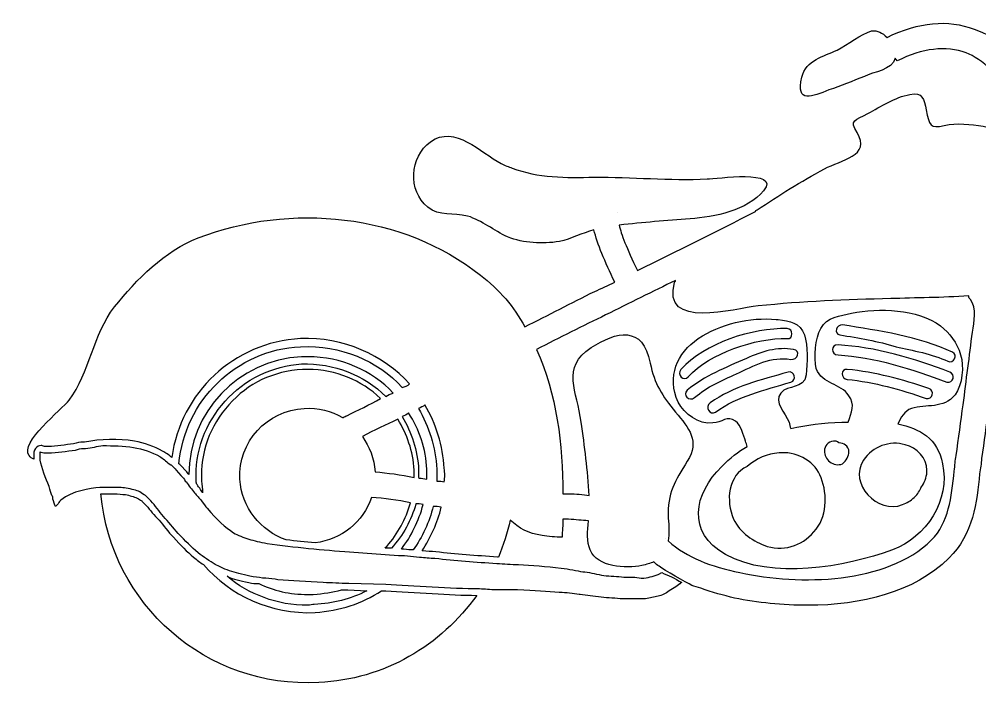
# Model space of a CAD drawing. Header units: centimetres. Extents: x -22.1 to 22, y -10.7 to 10.5.
# Drawn here: x -22.1 to 7.23, y -10.65 to 9.8 of the extents above; entities that cross this region are included whole.
import ezdxf

# ---------------------------------------------------------------- set-up
doc = ezdxf.new("R2010")
doc.units = ezdxf.units.CM
doc.header["$MEASUREMENT"] = 0
doc.layers.add('Layer 1', color=7, linetype='Continuous')

msp = doc.modelspace()

# ---------------------------------------------------------------- linework, layer by layer
at = {"layer": 'Layer 1'}
for points, knots in [([(-2.55934, -6.91073), (-2.42099, -7.02162), (-1.72778, -7.40976), (-1.56162, -7.49284), (-1.56162, -7.49284), (-1.47817, -7.52049), (-1.39549, -7.5483), (-1.2842, -7.57595), (-1.2842, -7.57595), (-0.95188, -7.71464), (-0.59099, -7.79775), (-0.25867, -7.8808), (-0.25867, -7.8808), (0.4338, -8.01952), (1.21046, -8.1026), (1.98637, -8.1026), (1.98637, -8.1026), (3.59385, -8.1026), (5.22836, -7.71464), (6.28246, -6.66128), (6.28246, -6.66128), (7.03054, -5.94063), (7.14106, -4.94294), (7.22451, -4.08374), (7.22451, -4.08374), (7.25234, -3.9174), (7.27941, -3.77889), (7.27941, -3.61252), (7.27941, -3.61252), (7.36283, -3.11367), (7.4185, -2.58699), (7.50195, -2.08815), (7.50195, -2.08815), (7.58466, -1.45077), (7.66808, -0.84101), (7.72298, -0.23107), (7.72298, -0.23107), (7.77862, 0.10141), (7.72298, 0.5172), (7.88988, 0.82208), (7.88988, 0.82208), (8.11094, 1.32093), (8.6658, 0.48939), (8.77708, 0.26778), (8.77708, 0.26778), (8.8876, 0.01836), (8.85979, -0.2865), (8.80412, -0.53594), (8.80412, -0.53594), (8.38835, -1.33988), (8.13949, -2.25449), (8.11094, -3.28001), (8.11094, -3.28001), (8.08387, -4.00047), (8.08387, -4.74895), (7.94552, -5.4696), (7.94552, -5.4696), (7.83424, -6.27332), (6.89142, -7.54827), (8.444, -7.29888), (8.444, -7.29888), (8.97105, -7.21562), (9.46953, -6.91074), (9.85748, -6.5504), (9.85748, -6.5504), (10.96648, -8.71236), (13.26714, -10.12585), (15.84447, -9.98731), (15.84447, -9.98731), (19.3361, -9.82097), (22.02471, -6.82763), (21.83072, -3.33529), (21.83072, -3.33529), (21.7202, -1.45077), (20.80519, 0.21232), (19.41955, 1.32093), (19.41955, 1.32093), (19.72403, 1.34874), (20.02928, 1.48727), (20.33453, 1.81978), (20.33453, 1.81978), (20.63904, 2.20792), (20.72249, 2.65131), (21.027, 2.95619), (21.027, 2.95619), (20.30598, 2.90073), (19.61352, 3.31653), (18.94814, 3.5383), (18.94814, 3.5383), (18.28351, 3.75992), (17.53466, 3.89864), (16.84145, 3.98172), (16.84145, 3.98172), (15.28964, 4.17571), (13.57165, 3.48287), (12.21304, 2.73439), (12.21304, 2.73439), (11.99201, 3.15016), (11.76944, 3.56595), (11.52057, 3.95391), (11.52057, 3.95391), (11.27094, 4.34205), (11.02209, 4.70239), (10.77249, 5.09032), (10.77249, 5.09032), (10.19057, 5.9495), (9.60787, 6.83652), (9.02592, 7.72332), (9.02592, 7.72332), (8.38835, 8.69341), (7.75153, 9.27552), (7.05835, 9.49732), (7.05835, 9.49732), (6.25386, 9.8022), (5.36742, 9.71891), (4.39754, 9.24769), (4.39754, 9.24769), (4.25845, 9.38641), (4.09303, 9.46949), (3.92613, 9.44187), (3.92613, 9.44187), (3.59381, 9.35861), (3.20585, 9.0261), (2.87356, 8.85976), (2.87356, 8.85976), (2.45703, 8.66577), (1.93072, 8.55488), (1.79239, 8.0282), (1.79239, 8.0282), (1.5984, 7.19685), (2.12471, 7.44625), (2.62395, 7.64024), (2.62395, 7.64024), (2.98333, 7.75113), (3.34423, 7.9175), (3.70435, 8.05601), (3.70435, 8.05601), (3.98179, 8.19455), (4.56372, 8.25), (4.64643, 8.61031), (4.64643, 8.61031), (4.64643, 8.61031), (4.70207, 8.52723), (4.70207, 8.52723), (4.70207, 8.52723), (5.47799, 8.91519), (6.199, 8.99827), (6.80876, 8.77665), (6.80876, 8.77665), (7.30798, 8.58266), (7.83429, 8.08363), (8.3884, 7.2799), (8.3884, 7.2799), (8.49892, 7.08593), (8.832, 6.78105), (8.80417, 6.53163), (8.80417, 6.53163), (8.80417, 6.33764), (8.58314, 6.22675), (8.5275, 6.06041), (8.5275, 6.06041), (8.16661, 6.28221), (7.75158, 6.44837), (7.33508, 6.53163), (7.33508, 6.53163), (6.94712, 6.58709), (6.5321, 6.64252), (6.1434, 6.55925), (6.1434, 6.55925), (5.70057, 6.44834), (5.70057, 6.55925), (5.58928, 7.03047), (5.58928, 7.03047), (5.53364, 7.36318), (5.47802, 7.58477), (5.09006, 7.50169), (5.09006, 7.50169), (4.64646, 7.41843), (4.20363, 7.14138), (3.81493, 6.91958), (3.81493, 6.91958), (3.42697, 6.72561), (3.23301, 6.72561), (3.48259, 6.33766), (3.48259, 6.33766), (3.92619, 5.61701), (2.98337, 5.5061), (2.4849, 5.22887), (2.4849, 5.22887), (1.76386, 4.84091), (1.09922, 4.42515), (0.43382, 3.98173), (0.43382, 3.98173), (0.40599, 3.95392), (0.37895, 3.95392), (0.37895, 3.92627), (0.37895, 3.92627), (-0.81347, 3.31651), (-2.00516, 2.7344), (-3.22468, 2.12464), (-3.22468, 2.12464), (-3.55702, 2.81766), (-3.72316, 3.23343), (-3.7788, 3.5105), (-3.7788, 3.5105), (-3.05852, 3.59376), (-2.33748, 3.64904), (-1.61644, 3.70449), (-1.61644, 3.70449), (-0.86912, 3.75995), (0.12933, 3.95391), (0.62858, 4.56367), (0.62858, 4.56367), (1.18196, 5.22889), (-0.84052, 4.92401), (-1.09015, 4.92401), (-1.09015, 4.92401), (-2.254, 4.86855), (-3.39081, 4.97947), (-4.55468, 4.97947), (-4.55468, 4.97947), (-5.38621, 4.95185), (-6.27339, 4.95185), (-7.0493, 5.25673), (-7.0493, 5.25673), (-7.16058, 5.28435), (-7.2711, 5.33981), (-7.38162, 5.39527), (-7.38162, 5.39527), (-8.01919, 5.72796), (-8.7951, 6.58714), (-9.54395, 6.06049), (-9.54395, 6.06049), (-10.18152, 5.58927), (-10.23716, 4.56374), (-9.62666, 4.0649), (-9.62666, 4.0649), (-9.26651, 3.76002), (-8.85074, 3.89874), (-8.40714, 3.78783), (-8.40714, 3.78783), (-7.96354, 3.64911), (-7.60416, 3.34423), (-7.18765, 3.15026), (-7.18765, 3.15026), (-6.68917, 2.95627), (-6.13506, 2.92864), (-5.60801, 3.01172), (-5.60801, 3.01172), (-5.24786, 3.0948), (-4.91554, 3.26114), (-4.55468, 3.37206), (-4.55468, 3.37206), (-4.44414, 2.92864), (-4.22234, 2.40197), (-3.91709, 1.7644), (-3.91709, 1.7644), (-4.11108, 1.68132), (-4.3336, 1.57043), (-4.52759, 1.48735), (-4.52759, 1.48735), (-5.24787, 1.12701), (-5.94107, 0.7667), (-6.66135, 0.40639), (-6.66135, 0.40639), (-6.99367, 1.01612), (-7.43727, 1.5428), (-8.01919, 1.98622), (-8.01919, 1.98622), (-10.40258, 3.87093), (-13.81222, 4.20361), (-16.63918, 3.12263), (-16.63918, 3.12263), (-17.63687, 2.73449), (-18.52407, 1.84768), (-19.18871, 1.01612), (-19.18871, 1.01612), (-19.85411, 0.15694), (-19.93756, -0.97947), (-20.57513, -1.83863), (-20.57513, -1.83863), (-20.79616, -2.1157), (-22.09913, -3.14123), (-21.79462, -3.52937), (-21.79462, -3.52937), (-21.76681, -3.58483), (-21.71117, -3.61245), (-21.65627, -3.64007), (-21.65627, -3.64007), (-21.65627, -3.61245), (-21.65627, -3.61245), (-21.65627, -3.58482), (-21.65627, -3.58482), (-21.65627, -3.58482), (-21.65627, -3.55699), (-21.65627, -3.55699), (-21.65627, -3.55699), (-21.65627, -3.47391), (-21.65627, -3.36302), (-21.60063, -3.30757), (-21.60063, -3.30757), (-21.54499, -3.25211), (-21.48935, -3.22446), (-21.4337, -3.22446), (-21.4337, -3.22446), (-21.40663, -3.22446), (-21.37806, -3.22446), (-21.32318, -3.25211), (-21.32318, -3.25211), (-21.29535, -3.25211), (-21.26828, -3.25211), (-21.21266, -3.25211), (-21.21266, -3.25211), (-20.96303, -3.25211), (-20.68561, -3.19665), (-20.43674, -3.169), (-20.43674, -3.169), (-20.32546, -3.14119), (-20.24277, -3.11354), (-20.15856, -3.11354), (-20.15856, -3.11354), (-20.15856, -3.11354), (-20.1037, -3.11354), (-20.1037, -3.11354), (-20.1037, -3.11354), (-19.60522, -3.0303), (-19.07817, -3.00265), (-18.5797, -3.08573), (-18.5797, -3.08573), (-18.27445, -3.14119), (-17.9692, -3.25207), (-17.71959, -3.39058), (-17.71959, -3.39058), (-17.63688, -3.44604), (-17.5256, -3.50147), (-17.44289, -3.58476), (-17.44289, -3.58476), (-17.16622, -1.61676), (-15.55877, -0.06477), (-13.50769, 0.04612), (-13.50769, 0.04612), (-12.20398, 0.10158), (-10.98446, -0.45273), (-10.18151, -1.33974), (-10.18151, -1.33974), (-10.23715, -1.3952), (-10.31986, -1.42282), (-10.40254, -1.45063), (-10.40254, -1.45063), (-11.15139, -0.61904), (-12.2882, -0.14785), (-13.50769, -0.20328), (-13.50769, -0.20328), (-15.47452, -0.28636), (-17.05493, -1.86621), (-17.22109, -3.77873), (-17.22109, -3.77873), (-17.19328, -3.77873), (-17.19328, -3.80635), (-17.16622, -3.83419), (-17.16622, -3.83419), (-17.16622, -3.83419), (-16.99929, -4.00035), (-16.99929, -4.00035), (-16.99929, -4.00035), (-16.97222, -4.02816), (-16.94365, -4.08359), (-16.91658, -4.11124), (-16.91658, -4.11124), (-16.91658, -2.19891), (-15.41965, -0.61906), (-13.47911, -0.50814), (-13.47911, -0.50814), (-13.42347, -0.50814), (-13.36859, -0.50814), (-13.28512, -0.50814), (-13.28512, -0.50814), (-12.25959, -0.50814), (-11.34535, -0.92393), (-10.67995, -1.61674), (-10.67995, -1.61674), (-10.7634, -1.64457), (-10.84611, -1.6722), (-10.90175, -1.72763), (-10.90175, -1.72763), (-11.56712, -1.06244), (-12.48213, -0.7021), (-13.47911, -0.72994), (-13.47911, -0.72994), (-14.36628, -0.7854), (-15.22565, -1.20098), (-15.8076, -1.86617), (-15.8076, -1.86617), (-16.41733, -2.53139), (-16.74965, -3.41837), (-16.69403, -4.30536), (-16.69403, -4.30536), (-16.69403, -4.36061), (-16.69403, -4.38844), (-16.66696, -4.41606), (-16.66696, -4.41606), (-16.63915, -4.47152), (-16.61132, -4.49932), (-16.58351, -4.52695), (-16.58351, -4.52695), (-16.5557, -4.58241), (-16.52864, -4.61021), (-16.50006, -4.66549), (-16.50006, -4.66549), (-16.50006, -4.55476), (-16.52864, -4.41604), (-16.52864, -4.30537), (-16.52864, -4.30537), (-16.58351, -3.446), (-16.27901, -2.61463), (-15.69708, -1.97706), (-15.69708, -1.97706), (-15.11513, -1.31184), (-14.33924, -0.95153), (-13.45204, -0.8961), (-13.45204, -0.8961), (-13.3964, -0.8961), (-13.34076, -0.8961), (-13.28511, -0.8961), (-13.28511, -0.8961), (-12.42648, -0.8961), (-11.65059, -1.22879), (-11.06864, -1.78306), (-11.06864, -1.78306), (-11.40096, -1.97705), (-11.76111, -2.1434), (-12.09417, -2.30974), (-12.09417, -2.30974), (-12.09417, -2.30974), (-12.12125, -2.30973), (-12.12125, -2.30973), (-12.12125, -2.30973), (-12.14906, -2.33735), (-12.20396, -2.36519), (-12.23253, -2.36519), (-12.23253, -2.36519), (-12.56485, -2.17101), (-12.98061, -2.06031), (-13.39641, -2.08793), (-13.39641, -2.08793), (-14.53322, -2.14339), (-15.41965, -3.11346), (-15.36401, -4.24987), (-15.36401, -4.24987), (-15.30914, -5.10908), (-14.72721, -5.82972), (-13.95053, -6.10677), (-13.95053, -6.10677), (-13.64602, -6.1346), (-13.36861, -6.16223), (-13.0641, -6.18988), (-13.0641, -6.18988), (-12.25961, -6.10677), (-11.59497, -5.5525), (-11.34537, -4.8042), (-11.34537, -4.8042), (-10.95741, -4.83185), (-10.54165, -4.88731), (-10.15369, -4.97036), (-10.15369, -4.97036), (-10.29204, -5.46939), (-10.54165, -5.91281), (-10.87471, -6.30076), (-10.87471, -6.30076), (-10.90178, -6.32859), (-10.90178, -6.32859), (-10.92961, -6.35622), (-10.92961, -6.35622), (-10.92961, -6.35622), (-10.7356, -6.35622), (-10.7356, -6.35622), (-10.7356, -6.35622), (-10.37548, -5.96826), (-10.12584, -5.49704), (-9.98752, -4.99819), (-9.98752, -4.99819), (-9.93188, -4.99819), (-9.84917, -4.99819), (-9.76498, -5.02581), (-9.76498, -5.02581), (-9.90407, -5.52484), (-10.12587, -5.99588), (-10.43112, -6.38405), (-10.43112, -6.38405), (-10.31984, -6.38405), (-10.23715, -6.41167), (-10.12587, -6.41167), (-10.12587, -6.41167), (-10.12587, -6.41167), (-10.07023, -6.41167), (-10.07023, -6.41167), (-10.07023, -6.41167), (-9.79353, -6.02371), (-9.57099, -5.55249), (-9.46047, -5.08127), (-9.46047, -5.08127), (-9.37702, -5.08127), (-9.29431, -5.08127), (-9.2116, -5.1091), (-9.2116, -5.1091), (-9.32212, -5.58014), (-9.54392, -6.02371), (-9.79352, -6.4395), (-9.79352, -6.4395), (-9.65443, -6.4395), (-9.5161, -6.46712), (-9.37699, -6.46712), (-9.37699, -6.46712), (-8.768, -6.5502), (-8.1575, -6.57801), (-7.49287, -6.63346), (-7.49287, -6.63346), (-7.49287, -6.63346), (-7.49287, -6.63346), (-7.46504, -6.63346), (-7.46504, -6.63346), (-7.32595, -6.27312), (-7.18762, -5.88498), (-7.10492, -5.49705), (-7.10492, -5.49705), (-6.85531, -5.74647), (-6.55006, -5.91282), (-6.13504, -5.96827), (-6.13504, -5.96827), (-5.94105, -5.99589), (-5.71851, -6.02373), (-5.52454, -6.02373), (-5.52454, -6.02373), (-5.52454, -5.82976), (-5.49747, -5.66342), (-5.49747, -5.46943), (-5.49747, -5.46943), (-5.44183, -5.46943), (-5.38619, -5.46943), (-5.33054, -5.46943), (-5.33054, -5.46943), (-5.10951, -5.49708), (-4.91549, -5.49708), (-4.72155, -5.52489), (-4.72155, -5.52489), (-4.74859, -5.82977), (-4.77642, -6.16227), (-4.66588, -6.41172), (-4.66588, -6.41172), (-4.44408, -6.93837), (-3.58471, -6.99383), (-3.0855, -6.88294), (-3.0855, -6.88294), (-2.94715, -6.85513), (-2.83587, -6.82748), (-2.72538, -6.77205), (-2.72538, -6.77205), (-2.6706, -6.82763), (-2.61498, -6.88308), (-2.55934, -6.91073)], [0, 0, 0, 0, 0.0070922, 0.0070922, 0.0070922, 0.0070922, 0.0141844, 0.0141844, 0.0141844, 0.0141844, 0.0212766, 0.0212766, 0.0212766, 0.0212766, 0.02836879, 0.02836879, 0.02836879, 0.02836879, 0.03546099, 0.03546099, 0.03546099, 0.03546099, 0.04255319, 0.04255319, 0.04255319, 0.04255319, 0.04964539, 0.04964539, 0.04964539, 0.04964539, 0.05673759, 0.05673759, 0.05673759, 0.05673759, 0.06382979, 0.06382979, 0.06382979, 0.06382979, 0.07092199, 0.07092199, 0.07092199, 0.07092199, 0.07801418, 0.07801418, 0.07801418, 0.07801418, 0.08510638, 0.08510638, 0.08510638, 0.08510638, 0.09219858, 0.09219858, 0.09219858, 0.09219858, 0.09929078, 0.09929078, 0.09929078, 0.09929078, 0.10638298, 0.10638298, 0.10638298, 0.10638298, 0.11347518, 0.11347518, 0.11347518, 0.11347518, 0.12056738, 0.12056738, 0.12056738, 0.12056738, 0.12765957, 0.12765957, 0.12765957, 0.12765957, 0.13475177, 0.13475177, 0.13475177, 0.13475177, 0.14184397, 0.14184397, 0.14184397, 0.14184397, 0.14893617, 0.14893617, 0.14893617, 0.14893617, 0.15602837, 0.15602837, 0.15602837, 0.15602837, 0.16312057, 0.16312057, 0.16312057, 0.16312057, 0.17021277, 0.17021277, 0.17021277, 0.17021277, 0.17730496, 0.17730496, 0.17730496, 0.17730496, 0.18439716, 0.18439716, 0.18439716, 0.18439716, 0.19148936, 0.19148936, 0.19148936, 0.19148936, 0.19858156, 0.19858156, 0.19858156, 0.19858156, 0.20567376, 0.20567376, 0.20567376, 0.20567376, 0.21276596, 0.21276596, 0.21276596, 0.21276596, 0.21985816, 0.21985816, 0.21985816, 0.21985816, 0.22695035, 0.22695035, 0.22695035, 0.22695035, 0.23404255, 0.23404255, 0.23404255, 0.23404255, 0.24113475, 0.24113475, 0.24113475, 0.24113475, 0.24822695, 0.24822695, 0.24822695, 0.24822695, 0.25531915, 0.25531915, 0.25531915, 0.25531915, 0.26241135, 0.26241135, 0.26241135, 0.26241135, 0.26950355, 0.26950355, 0.26950355, 0.26950355, 0.27659574, 0.27659574, 0.27659574, 0.27659574, 0.28368794, 0.28368794, 0.28368794, 0.28368794, 0.29078014, 0.29078014, 0.29078014, 0.29078014, 0.29787234, 0.29787234, 0.29787234, 0.29787234, 0.30496454, 0.30496454, 0.30496454, 0.30496454, 0.31205674, 0.31205674, 0.31205674, 0.31205674, 0.31914894, 0.31914894, 0.31914894, 0.31914894, 0.32624113, 0.32624113, 0.32624113, 0.32624113, 0.33333333, 0.33333333, 0.33333333, 0.33333333, 0.34042553, 0.34042553, 0.34042553, 0.34042553, 0.34751773, 0.34751773, 0.34751773, 0.34751773, 0.35460993, 0.35460993, 0.35460993, 0.35460993, 0.36170213, 0.36170213, 0.36170213, 0.36170213, 0.36879433, 0.36879433, 0.36879433, 0.36879433, 0.37588652, 0.37588652, 0.37588652, 0.37588652, 0.38297872, 0.38297872, 0.38297872, 0.38297872, 0.39007092, 0.39007092, 0.39007092, 0.39007092, 0.39716312, 0.39716312, 0.39716312, 0.39716312, 0.40425532, 0.40425532, 0.40425532, 0.40425532, 0.41134752, 0.41134752, 0.41134752, 0.41134752, 0.41843972, 0.41843972, 0.41843972, 0.41843972, 0.42553191, 0.42553191, 0.42553191, 0.42553191, 0.43262411, 0.43262411, 0.43262411, 0.43262411, 0.43971631, 0.43971631, 0.43971631, 0.43971631, 0.44680851, 0.44680851, 0.44680851, 0.44680851, 0.45390071, 0.45390071, 0.45390071, 0.45390071, 0.46099291, 0.46099291, 0.46099291, 0.46099291, 0.46808511, 0.46808511, 0.46808511, 0.46808511, 0.4751773, 0.4751773, 0.4751773, 0.4751773, 0.4822695, 0.4822695, 0.4822695, 0.4822695, 0.4893617, 0.4893617, 0.4893617, 0.4893617, 0.4964539, 0.4964539, 0.4964539, 0.4964539, 0.5035461, 0.5035461, 0.5035461, 0.5035461, 0.5106383, 0.5106383, 0.5106383, 0.5106383, 0.5177305, 0.5177305, 0.5177305, 0.5177305, 0.5248227, 0.5248227, 0.5248227, 0.5248227, 0.53191489, 0.53191489, 0.53191489, 0.53191489, 0.53900709, 0.53900709, 0.53900709, 0.53900709, 0.54609929, 0.54609929, 0.54609929, 0.54609929, 0.55319149, 0.55319149, 0.55319149, 0.55319149, 0.56028369, 0.56028369, 0.56028369, 0.56028369, 0.56737589, 0.56737589, 0.56737589, 0.56737589, 0.57446809, 0.57446809, 0.57446809, 0.57446809, 0.58156028, 0.58156028, 0.58156028, 0.58156028, 0.58865248, 0.58865248, 0.58865248, 0.58865248, 0.59574468, 0.59574468, 0.59574468, 0.59574468, 0.60283688, 0.60283688, 0.60283688, 0.60283688, 0.60992908, 0.60992908, 0.60992908, 0.60992908, 0.61702128, 0.61702128, 0.61702128, 0.61702128, 0.62411348, 0.62411348, 0.62411348, 0.62411348, 0.63120567, 0.63120567, 0.63120567, 0.63120567, 0.63829787, 0.63829787, 0.63829787, 0.63829787, 0.64539007, 0.64539007, 0.64539007, 0.64539007, 0.65248227, 0.65248227, 0.65248227, 0.65248227, 0.65957447, 0.65957447, 0.65957447, 0.65957447, 0.66666667, 0.66666667, 0.66666667, 0.66666667, 0.67375887, 0.67375887, 0.67375887, 0.67375887, 0.68085106, 0.68085106, 0.68085106, 0.68085106, 0.68794326, 0.68794326, 0.68794326, 0.68794326, 0.69503546, 0.69503546, 0.69503546, 0.69503546, 0.70212766, 0.70212766, 0.70212766, 0.70212766, 0.70921986, 0.70921986, 0.70921986, 0.70921986, 0.71631206, 0.71631206, 0.71631206, 0.71631206, 0.72340426, 0.72340426, 0.72340426, 0.72340426, 0.73049645, 0.73049645, 0.73049645, 0.73049645, 0.73758865, 0.73758865, 0.73758865, 0.73758865, 0.74468085, 0.74468085, 0.74468085, 0.74468085, 0.75177305, 0.75177305, 0.75177305, 0.75177305, 0.75886525, 0.75886525, 0.75886525, 0.75886525, 0.76595745, 0.76595745, 0.76595745, 0.76595745, 0.77304965, 0.77304965, 0.77304965, 0.77304965, 0.78014184, 0.78014184, 0.78014184, 0.78014184, 0.78723404, 0.78723404, 0.78723404, 0.78723404, 0.79432624, 0.79432624, 0.79432624, 0.79432624, 0.80141844, 0.80141844, 0.80141844, 0.80141844, 0.80851064, 0.80851064, 0.80851064, 0.80851064, 0.81560284, 0.81560284, 0.81560284, 0.81560284, 0.82269504, 0.82269504, 0.82269504, 0.82269504, 0.82978723, 0.82978723, 0.82978723, 0.82978723, 0.83687943, 0.83687943, 0.83687943, 0.83687943, 0.84397163, 0.84397163, 0.84397163, 0.84397163, 0.85106383, 0.85106383, 0.85106383, 0.85106383, 0.85815603, 0.85815603, 0.85815603, 0.85815603, 0.86524823, 0.86524823, 0.86524823, 0.86524823, 0.87234043, 0.87234043, 0.87234043, 0.87234043, 0.87943262, 0.87943262, 0.87943262, 0.87943262, 0.88652482, 0.88652482, 0.88652482, 0.88652482, 0.89361702, 0.89361702, 0.89361702, 0.89361702, 0.90070922, 0.90070922, 0.90070922, 0.90070922, 0.90780142, 0.90780142, 0.90780142, 0.90780142, 0.91489362, 0.91489362, 0.91489362, 0.91489362, 0.92198582, 0.92198582, 0.92198582, 0.92198582, 0.92907801, 0.92907801, 0.92907801, 0.92907801, 0.93617021, 0.93617021, 0.93617021, 0.93617021, 0.94326241, 0.94326241, 0.94326241, 0.94326241, 0.95035461, 0.95035461, 0.95035461, 0.95035461, 0.95744681, 0.95744681, 0.95744681, 0.95744681, 0.96453901, 0.96453901, 0.96453901, 0.96453901, 0.97163121, 0.97163121, 0.97163121, 0.97163121, 0.9787234, 0.9787234, 0.9787234, 0.9787234, 0.9858156, 0.9858156, 0.9858156, 0.9858156, 1, 1, 1, 1]), ([(-3.83447, 3.89866), (-3.83447, 3.89866), (-3.83447, 3.89866), (-3.83447, 3.89866), (-3.83447, 3.89866), (-3.83447, 3.89866), (-3.83447, 3.89866), (-3.83447, 3.89866), (-3.83447, 3.89866), (-3.83447, 3.89866), (-3.83447, 3.89866), (-3.83447, 3.89866)], [0, 0, 0, 0, 0.25, 0.25, 0.25, 0.25, 0.5, 0.5, 0.5, 0.5, 1, 1, 1, 1]), ([(-5.49759, -4.6935), (-5.49759, -3.19678), (-5.69158, -1.64473), (-6.30057, -0.28652), (-6.30057, -0.28652), (-5.60813, 0.07379), (-4.88709, 0.4341), (-4.19465, 0.76663), (-4.19465, 0.76663), (-3.47361, 1.12694), (-2.75333, 1.48728), (-2.0601, 1.8198), (-2.0601, 1.8198), (-2.0601, 1.8198), (-2.0601, 1.79218), (-2.08868, 1.76434), (-2.08868, 1.76434), (-2.50373, 0.29543), (-0.25869, 0.96062), (0.46161, 1.04388), (0.46161, 1.04388), (1.81943, 1.18239), (3.15023, 1.23785), (4.50809, 1.2655), (4.50809, 1.2655), (5.25694, 1.29331), (6.08847, 1.29331), (6.89146, 1.34874), (6.89146, 1.34874), (6.89146, 1.29328), (6.92004, 1.2655), (6.9471, 1.23785), (6.9471, 1.23785), (7.14107, 0.96059), (7.05838, 0.57266), (7.00274, 0.23997), (7.00274, 0.23997), (6.92006, -0.4807), (6.80877, -1.229), (6.72607, -1.97726), (6.72607, -1.97726), (6.64262, -2.47611), (6.58698, -3.00279), (6.50353, -3.52946), (6.50353, -3.52946), (6.47646, -3.66797), (6.47646, -3.83431), (6.44789, -4.0005), (6.44789, -4.0005), (6.36518, -4.80441), (6.28247, -5.58033), (5.75542, -6.10698), (5.75542, -6.10698), (4.36974, -7.46503), (1.73677, -7.49284), (-0.09248, -7.1047), (-0.09248, -7.1047), (-0.97965, -6.91073), (-1.7007, -6.66128), (-2.28262, -6.13482), (-2.28262, -6.13482), (-2.25404, -5.91302), (-2.25404, -5.69122), (-2.28262, -5.44182), (-2.28262, -5.44182), (-2.30969, -4.63807), (-2.08863, -4.33322), (-1.7007, -3.69562), (-1.7007, -3.69562), (-1.312, -3.08589), (-1.64503, -2.69793), (-2.06006, -2.19906), (-2.06006, -2.19906), (-2.47659, -1.70021), (-2.69765, -1.33988), (-2.83598, -0.70231), (-2.83598, -0.70231), (-3.05855, 0.46175), (-3.86151, 0.26776), (-4.63819, -0.23106), (-4.63819, -0.23106), (-5.58024, -0.84103), (-5.05396, -1.56146), (-4.94267, -2.50391), (-4.94267, -2.50391), (-4.83215, -3.2522), (-4.7487, -3.97285), (-4.69306, -4.74895), (-4.69306, -4.74895), (-4.88703, -4.72114), (-5.10957, -4.69349), (-5.30356, -4.69349), (-5.30356, -4.69349), (-5.35924, -4.6935), (-5.44195, -4.6935), (-5.49759, -4.6935)], [0, 0, 0, 0, 0.04, 0.04, 0.04, 0.04, 0.08, 0.08, 0.08, 0.08, 0.12, 0.12, 0.12, 0.12, 0.16, 0.16, 0.16, 0.16, 0.2, 0.2, 0.2, 0.2, 0.24, 0.24, 0.24, 0.24, 0.28, 0.28, 0.28, 0.28, 0.32, 0.32, 0.32, 0.32, 0.36, 0.36, 0.36, 0.36, 0.4, 0.4, 0.4, 0.4, 0.44, 0.44, 0.44, 0.44, 0.48, 0.48, 0.48, 0.48, 0.52, 0.52, 0.52, 0.52, 0.56, 0.56, 0.56, 0.56, 0.6, 0.6, 0.6, 0.6, 0.64, 0.64, 0.64, 0.64, 0.68, 0.68, 0.68, 0.68, 0.72, 0.72, 0.72, 0.72, 0.76, 0.76, 0.76, 0.76, 0.8, 0.8, 0.8, 0.8, 0.84, 0.84, 0.84, 0.84, 0.88, 0.88, 0.88, 0.88, 0.92, 0.92, 0.92, 0.92, 1, 1, 1, 1]), ([(3.31637, 0.82209), (2.95625, 0.73901), (2.56831, 0.7112), (2.37432, 0.35087), (2.37432, 0.35087), (2.20739, 0.0738), (2.15252, -0.53596), (2.23597, -0.86865), (2.23597, -0.86865), (2.42994, -1.3675), (2.98331, -1.31207), (3.23295, -1.70021), (3.23295, -1.70021), (3.42692, -1.94963), (3.31637, -2.22668), (3.20588, -2.50393), (3.20588, -2.50393), (3.12243, -2.50393), (3.06753, -2.50393), (3.01191, -2.50393), (3.01191, -2.50393), (2.45703, -2.53158), (1.93074, -2.58704), (1.45931, -2.69792), (1.45931, -2.69792), (1.4315, -2.64246), (1.4315, -2.58703), (1.40444, -2.50393), (1.40444, -2.50393), (1.29316, -2.22667), (0.93303, -1.89417), (1.15481, -1.61694), (1.15481, -1.61694), (1.37584, -1.33989), (1.84802, -1.53386), (1.93073, -1.06266), (1.93073, -1.06266), (1.95856, -0.70232), (1.98637, -0.17564), (1.87509, 0.15686), (1.87509, 0.15686), (1.73674, 0.54482), (1.43149, 0.57265), (1.07134, 0.62811), (1.07134, 0.62811), (1.04353, 0.62811), (1.04353, 0.62811), (1.01647, 0.62811), (1.01647, 0.62811), (0.212, 0.71119), (-0.70226, 0.48939), (-1.36764, 0.04597), (-1.36764, 0.04597), (-2.00521, -0.39742), (-2.33752, -1.11809), (-1.9774, -1.89417), (-1.9774, -1.89417), (-1.78341, -2.25451), (-1.36764, -2.58703), (-0.92404, -2.53158), (-0.92404, -2.53158), (-0.64662, -2.53158), (-0.48121, -2.28213), (-0.23157, -2.47612), (-0.23157, -2.47612), (-0.06464, -2.58701), (0.01806, -2.91972), (0.07368, -3.08588), (0.07368, -3.08588), (0.10149, -3.14134), (0.10149, -3.19677), (0.12932, -3.25222), (0.12932, -3.25222), (-0.1481, -3.39073), (-0.39699, -3.61253), (-0.6466, -3.86195), (-0.6466, -3.86195), (-1.50594, -4.69351), (-1.72774, -5.88519), (-0.53606, -6.55038), (-0.53606, -6.55038), (0.87742, -7.32648), (3.09463, -6.93852), (4.56376, -6.41187), (4.56376, -6.41187), (5.58929, -6.02391), (6.33814, -4.8875), (6.08853, -3.77887), (6.08853, -3.77887), (5.94941, -3.00277), (5.39532, -2.69791), (4.72992, -2.55935), (4.72992, -2.55935), (4.81337, -2.36538), (4.92389, -2.17121), (5.14569, -2.08813), (5.14569, -2.08813), (5.58929, -1.94959), (6.11557, -2.11575), (6.47646, -1.67234), (6.47646, -1.67234), (6.69749, -1.36749), (6.75316, -0.78554), (6.64262, -0.45282), (6.64262, -0.45282), (6.5321, -0.06489), (6.30956, 0.21237), (6.03286, 0.43414), (6.03286, 0.43414), (5.31257, 0.9606), (4.14793, 0.98843), (3.31637, 0.82209)], [0, 0, 0, 0, 0.03448276, 0.03448276, 0.03448276, 0.03448276, 0.06896552, 0.06896552, 0.06896552, 0.06896552, 0.10344828, 0.10344828, 0.10344828, 0.10344828, 0.13793103, 0.13793103, 0.13793103, 0.13793103, 0.17241379, 0.17241379, 0.17241379, 0.17241379, 0.20689655, 0.20689655, 0.20689655, 0.20689655, 0.24137931, 0.24137931, 0.24137931, 0.24137931, 0.27586207, 0.27586207, 0.27586207, 0.27586207, 0.31034483, 0.31034483, 0.31034483, 0.31034483, 0.34482759, 0.34482759, 0.34482759, 0.34482759, 0.37931034, 0.37931034, 0.37931034, 0.37931034, 0.4137931, 0.4137931, 0.4137931, 0.4137931, 0.44827586, 0.44827586, 0.44827586, 0.44827586, 0.48275862, 0.48275862, 0.48275862, 0.48275862, 0.51724138, 0.51724138, 0.51724138, 0.51724138, 0.55172414, 0.55172414, 0.55172414, 0.55172414, 0.5862069, 0.5862069, 0.5862069, 0.5862069, 0.62068966, 0.62068966, 0.62068966, 0.62068966, 0.65517241, 0.65517241, 0.65517241, 0.65517241, 0.68965517, 0.68965517, 0.68965517, 0.68965517, 0.72413793, 0.72413793, 0.72413793, 0.72413793, 0.75862069, 0.75862069, 0.75862069, 0.75862069, 0.79310345, 0.79310345, 0.79310345, 0.79310345, 0.82758621, 0.82758621, 0.82758621, 0.82758621, 0.86206897, 0.86206897, 0.86206897, 0.86206897, 0.89655172, 0.89655172, 0.89655172, 0.89655172, 0.93103448, 0.93103448, 0.93103448, 0.93103448, 1, 1, 1, 1]), ([(-1.89471, -0.89628), (-1.17369, -0.09253), (0.29543, 0.37869), (1.34879, 0.35089), (1.34879, 0.35089), (1.54276, 0.35089), (1.54276, 0.01839), (1.34879, 0.04601), (1.34879, 0.04601), (0.37891, 0.07384), (-1.00754, -0.39738), (-1.67217, -1.11805), (-1.67217, -1.11805), (-1.81049, -1.28442), (-2.03303, -1.06265), (-1.89471, -0.89628)], [0, 0, 0, 0, 0.2, 0.2, 0.2, 0.2, 0.4, 0.4, 0.4, 0.4, 0.6, 0.6, 0.6, 0.6, 1, 1, 1, 1]), ([(6.39297, -0.36981), (6.58696, -0.45286), (6.4208, -0.73012), (6.25388, -0.64686), (6.25388, -0.64686), (5.78324, -0.42527), (5.17348, -0.31438), (4.67498, -0.20344), (4.67498, -0.20344), (4.12012, -0.0371), (3.5382, 0.07382), (2.95625, 0.15687), (2.95625, 0.15687), (2.76228, 0.18452), (2.84499, 0.48937), (3.03896, 0.46175), (3.03896, 0.46175), (4.12012, 0.29543), (5.39528, 0.10144), (6.39297, -0.36981)], [0, 0, 0, 0, 0.16666667, 0.16666667, 0.16666667, 0.16666667, 0.33333333, 0.33333333, 0.33333333, 0.33333333, 0.5, 0.5, 0.5, 0.5, 0.66666667, 0.66666667, 0.66666667, 0.66666667, 1, 1, 1, 1]), ([(-1.70074, -1.53384), (-1.17369, -1.09042), (-0.5361, -0.841), (0.10144, -0.56375), (0.10144, -0.56375), (0.57285, -0.34195), (1.04352, -0.20344), (1.54276, -0.28649), (1.54276, -0.28649), (1.76379, -0.31435), (1.68111, -0.61918), (1.45931, -0.59137), (1.45931, -0.59137), (0.87739, -0.48067), (0.32324, -0.78555), (-0.20304, -1.03497), (-0.20304, -1.03497), (-0.64664, -1.22896), (-1.09021, -1.42293), (-1.47815, -1.75562), (-1.47815, -1.75562), (-1.64507, -1.89415), (-1.86616, -1.67235), (-1.70074, -1.53384)], [0, 0, 0, 0, 0.14285714, 0.14285714, 0.14285714, 0.14285714, 0.28571429, 0.28571429, 0.28571429, 0.28571429, 0.42857143, 0.42857143, 0.42857143, 0.42857143, 0.57142857, 0.57142857, 0.57142857, 0.57142857, 0.71428571, 0.71428571, 0.71428571, 0.71428571, 1, 1, 1, 1]), ([(6.22681, -1.28442), (5.20126, -0.89628), (3.98177, -0.50829), (2.9006, -0.45283), (2.9006, -0.45283), (2.6788, -0.45283), (2.6788, -0.12035), (2.9006, -0.14798), (2.9006, -0.14798), (4.00883, -0.20344), (5.25693, -0.56375), (6.30952, -0.97954), (6.30952, -0.97954), (6.50349, -1.035), (6.42078, -1.33988), (6.22681, -1.28442)], [0, 0, 0, 0, 0.2, 0.2, 0.2, 0.2, 0.4, 0.4, 0.4, 0.4, 0.6, 0.6, 0.6, 0.6, 1, 1, 1, 1]), ([(5.58924, -1.78326), (4.81335, -1.506), (4.00886, -1.28441), (3.17804, -1.20115), (3.17804, -1.20115), (2.98333, -1.17353), (2.98333, -0.86865), (3.17804, -0.8963), (3.17804, -0.8963), (4.03741, -0.97954), (4.86897, -1.20115), (5.67195, -1.47841), (5.67195, -1.47841), (5.86592, -1.53384), (5.78324, -1.83872), (5.58924, -1.78326)], [0, 0, 0, 0, 0.2, 0.2, 0.2, 0.2, 0.4, 0.4, 0.4, 0.4, 0.6, 0.6, 0.6, 0.6, 1, 1, 1, 1]), ([(-0.84061, -2.19906), (-1.00754, -2.30995), (-1.17369, -2.03272), (-1.00754, -1.9218), (-1.00754, -1.9218), (-0.2865, -1.39533), (0.54427, -1.22896), (1.37583, -0.97954), (1.37583, -0.97954), (1.56982, -0.92408), (1.65404, -1.22899), (1.45928, -1.28442), (1.45928, -1.28442), (0.65558, -1.53384), (-0.14814, -1.70019), (-0.84061, -2.19906)], [0, 0, 0, 0, 0.2, 0.2, 0.2, 0.2, 0.4, 0.4, 0.4, 0.4, 0.6, 0.6, 0.6, 0.6, 1, 1, 1, 1]), ([(-9.71021, -1.97726), (-9.37715, -2.55937), (-9.15609, -3.22459), (-9.12829, -3.9174), (-9.12829, -3.9174), (-9.10048, -4.05594), (-9.10048, -4.19466), (-9.12829, -4.33319), (-9.12829, -4.33319), (-9.18316, -4.30557), (-9.26664, -4.30557), (-9.35009, -4.30557), (-9.35009, -4.30557), (-9.35009, -4.16685), (-9.35009, -4.05594), (-9.35009, -3.94523), (-9.35009, -3.94523), (-9.37716, -3.25223), (-9.5997, -2.64247), (-9.90421, -2.08817), (-9.90421, -2.08817), (-9.8493, -2.0605), (-9.76511, -2.03271), (-9.71021, -1.97726)], [0, 0, 0, 0, 0.14285714, 0.14285714, 0.14285714, 0.14285714, 0.28571429, 0.28571429, 0.28571429, 0.28571429, 0.42857143, 0.42857143, 0.42857143, 0.42857143, 0.57142857, 0.57142857, 0.57142857, 0.57142857, 0.71428571, 0.71428571, 0.71428571, 0.71428571, 1, 1, 1, 1]), ([(-9.90417, -4.19465), (-9.90417, -4.13917), (-9.90417, -4.05593), (-9.90417, -3.97282), (-9.90417, -3.97282), (-9.932, -3.36309), (-10.12597, -2.80879), (-10.40265, -2.33754), (-10.40265, -2.33754), (-10.34775, -2.30992), (-10.2643, -2.28208), (-10.20866, -2.22665), (-10.20866, -2.22665), (-9.87634, -2.7255), (-9.68235, -3.33525), (-9.65454, -3.9452), (-9.65454, -3.9452), (-9.65454, -4.05593), (-9.65454, -4.13917), (-9.65454, -4.25005), (-9.65454, -4.25005), (-9.73799, -4.22224), (-9.8207, -4.22224), (-9.87634, -4.22224), (-9.87634, -4.22224), (-9.87634, -4.22224), (-9.90417, -4.19465), (-9.90417, -4.19465), (-9.90417, -4.19465), (-9.90417, -4.19465), (-9.90417, -4.19465), (-9.90417, -4.19465)], [0, 0, 0, 0, 0.11111111, 0.11111111, 0.11111111, 0.11111111, 0.22222222, 0.22222222, 0.22222222, 0.22222222, 0.33333333, 0.33333333, 0.33333333, 0.33333333, 0.44444444, 0.44444444, 0.44444444, 0.44444444, 0.55555556, 0.55555556, 0.55555556, 0.55555556, 0.66666667, 0.66666667, 0.66666667, 0.66666667, 0.77777778, 0.77777778, 0.77777778, 0.77777778, 1, 1, 1, 1]), ([(-11.23421, -4.02828), (-11.26279, -3.61251), (-11.40111, -3.2522), (-11.62217, -2.94732), (-11.62217, -2.94732), (-11.26279, -2.75335), (-10.90189, -2.58701), (-10.54177, -2.42067), (-10.54177, -2.42067), (-10.26435, -2.86427), (-10.07036, -3.39074), (-10.04329, -3.97285), (-10.04329, -3.97285), (-10.04329, -4.02831), (-10.04329, -4.11139), (-10.04329, -4.19468), (-10.04329, -4.19468), (-10.45829, -4.11139), (-10.84625, -4.05593), (-11.23421, -4.02828)], [0, 0, 0, 0, 0.16666667, 0.16666667, 0.16666667, 0.16666667, 0.33333333, 0.33333333, 0.33333333, 0.33333333, 0.5, 0.5, 0.5, 0.5, 0.66666667, 0.66666667, 0.66666667, 0.66666667, 1, 1, 1, 1]), ([(-3.1142, -7.27104), (-3.1142, -7.27104), (-3.30817, -7.24342), (-3.30817, -7.24342), (-3.30817, -7.24342), (-3.30817, -7.24342), (-3.64051, -7.24342), (-3.64051, -7.24342), (-3.64051, -7.24342), (-3.83448, -7.21559), (-4.05554, -7.21559), (-4.25024, -7.18796), (-4.25024, -7.18796), (-4.44423, -7.16013), (-4.63823, -7.1047), (-4.83219, -7.07707), (-4.83219, -7.07707), (-4.83219, -7.07707), (-4.88707, -7.07707), (-4.88707, -7.07707), (-4.88707, -7.07707), (-5.08104, -7.04942), (-5.3036, -6.99396), (-5.55321, -6.96618), (-5.55321, -6.96618), (-5.99604, -6.91072), (-6.46748, -6.88307), (-6.85544, -6.85529), (-6.85544, -6.85529), (-7.07724, -6.85529), (-7.29904, -6.82764), (-7.52007, -6.82764), (-7.52007, -6.82764), (-8.15764, -6.77218), (-8.7952, -6.74456), (-9.40573, -6.6613), (-9.40573, -6.6613), (-9.57112, -6.6613), (-9.71021, -6.63368), (-9.8764, -6.63368), (-9.8764, -6.63368), (-9.8764, -6.63368), (-10.15384, -6.60585), (-10.15384, -6.60585), (-10.15384, -6.60585), (-10.26436, -6.57823), (-10.40271, -6.57823), (-10.51396, -6.57823), (-10.51396, -6.57823), (-10.51396, -6.57823), (-12.01015, -6.46734), (-12.01015, -6.46734), (-12.01015, -6.46734), (-12.81464, -6.41188), (-13.70182, -6.32883), (-14.53338, -6.21789), (-14.53338, -6.21789), (-14.75441, -6.16243), (-14.92134, -6.13481), (-15.08676, -6.07938), (-15.08676, -6.07938), (-15.25369, -6.02392), (-15.41982, -5.96849), (-15.55894, -5.8852), (-15.55894, -5.8852), (-15.80781, -5.71907), (-16.05742, -5.49727), (-16.36192, -5.13693), (-16.36192, -5.13693), (-16.41756, -5.08147), (-16.4732, -4.99842), (-16.52885, -4.91531), (-16.52885, -4.91531), (-16.61153, -4.83207), (-16.6672, -4.74897), (-16.74988, -4.6657), (-16.74988, -4.6657), (-16.83333, -4.55497), (-16.91681, -4.44408), (-16.99951, -4.3332), (-16.99951, -4.3332), (-16.99951, -4.3332), (-17.02732, -4.30558), (-17.02732, -4.30558), (-17.02732, -4.30558), (-17.05513, -4.2501), (-17.11077, -4.19469), (-17.16641, -4.13921), (-17.16641, -4.13921), (-17.16641, -4.13921), (-17.30476, -3.97287), (-17.30476, -3.97287), (-17.30476, -3.97287), (-17.3604, -3.91741), (-17.38747, -3.86198), (-17.44311, -3.83436), (-17.44311, -3.83436), (-17.44311, -3.80653), (-17.47092, -3.80653), (-17.47092, -3.80653), (-17.47092, -3.80653), (-17.47092, -3.80653), (-17.52582, -3.77891), (-17.52582, -3.77891), (-17.52582, -3.77891), (-17.60927, -3.69565), (-17.71981, -3.61257), (-17.804, -3.55711), (-17.804, -3.55711), (-18.05287, -3.4186), (-18.33028, -3.33531), (-18.60698, -3.28004), (-18.60698, -3.28004), (-18.91223, -3.22458), (-19.24455, -3.22458), (-19.5498, -3.22458), (-19.5498, -3.22458), (-19.71596, -3.25223), (-19.88212, -3.28004), (-20.07611, -3.30769), (-20.07611, -3.30769), (-20.07611, -3.30769), (-20.13175, -3.30769), (-20.13175, -3.30769), (-20.13175, -3.30769), (-20.21446, -3.30769), (-20.29791, -3.33531), (-20.38138, -3.36315), (-20.38138, -3.36315), (-20.65805, -3.39077), (-20.9355, -3.44623), (-21.21294, -3.44623), (-21.21294, -3.44623), (-21.26858, -3.44623), (-21.29562, -3.44623), (-21.35129, -3.44623), (-21.35129, -3.44623), (-21.40693, -3.41861), (-21.46257, -3.41861), (-21.46257, -3.41861), (-21.46257, -3.41861), (-21.46257, -3.41861), (-21.46257, -3.44623), (-21.46257, -3.55712), (-21.46257, -3.55712), (-21.46257, -3.58495), (-21.46257, -3.61258), (-21.46257, -3.6402), (-21.46257, -3.6402), (-21.46257, -3.6402), (-21.46257, -3.66803), (-21.46257, -3.66803), (-21.46257, -3.66803), (-21.40693, -3.91745), (-21.29564, -4.22233), (-21.18439, -4.47175), (-21.18439, -4.47175), (-21.15732, -4.58264), (-21.12952, -4.66574), (-21.10168, -4.74901), (-21.10168, -4.74901), (-21.07387, -4.77666), (-21.07387, -4.80447), (-21.07387, -4.8599), (-21.07387, -4.8599), (-21.04606, -4.91536), (-21.019, -5.05389), (-20.99042, -5.08152), (-20.99042, -5.08152), (-20.96335, -5.0539), (-20.93555, -5.02606), (-20.90774, -4.99844), (-20.90774, -4.99844), (-20.87991, -4.94298), (-20.8521, -4.91533), (-20.82503, -4.88755), (-20.82503, -4.88755), (-20.49197, -4.61048), (-19.93786, -4.52721), (-19.63261, -4.49959), (-19.63261, -4.49959), (-19.49426, -4.49959), (-19.38298, -4.49959), (-19.27246, -4.49959), (-19.27246, -4.49959), (-19.1063, -4.49959), (-18.96795, -4.49959), (-18.82886, -4.52721), (-18.82886, -4.52721), (-18.6627, -4.55504), (-18.52435, -4.58267), (-18.41309, -4.6381), (-18.41309, -4.6381), (-18.35745, -4.66575), (-18.30257, -4.72121), (-18.24693, -4.74899), (-18.24693, -4.74899), (-18.2191, -4.77664), (-18.19203, -4.80445), (-18.16348, -4.8321), (-18.16348, -4.8321), (-18.16348, -4.8321), (-18.08077, -4.91534), (-18.08077, -4.91534), (-18.08077, -4.91534), (-17.94242, -5.05388), (-17.83116, -5.22022), (-17.69281, -5.3864), (-17.69281, -5.3864), (-17.55446, -5.55274), (-17.38756, -5.71909), (-17.24921, -5.91305), (-17.24921, -5.91305), (-17.02741, -6.13485), (-16.83344, -6.32884), (-16.63948, -6.49497), (-16.63948, -6.49497), (-16.47332, -6.63369), (-16.27933, -6.7446), (-16.11243, -6.85531), (-16.11243, -6.85531), (-16.05756, -6.88312), (-16.00191, -6.91077), (-15.94704, -6.93855), (-15.94704, -6.93855), (-15.78011, -7.02166), (-15.58615, -7.07709), (-15.39218, -7.13254), (-15.39218, -7.13254), (-15.2809, -7.16016), (-15.17038, -7.188), (-15.05986, -7.21562), (-15.05986, -7.21562), (-14.92151, -7.24345), (-14.78242, -7.24345), (-14.6719, -7.27108), (-14.6719, -7.27108), (-14.53355, -7.27108), (-14.42229, -7.29891), (-14.28394, -7.29891), (-14.28394, -7.29891), (-14.28394, -7.29891), (-14.20049, -7.32653), (-14.20049, -7.32653), (-14.20049, -7.32653), (-13.78472, -7.35436), (-13.31406, -7.38199), (-12.81481, -7.40979), (-12.81481, -7.40979), (-12.56518, -7.40979), (-12.31557, -7.43741), (-12.03889, -7.43741), (-12.03889, -7.43741), (-12.03889, -7.43741), (-10.90211, -7.46506), (-10.90211, -7.46506), (-10.90211, -7.46506), (-10.48634, -7.49287), (-9.98784, -7.52052), (-9.48863, -7.5483), (-9.48863, -7.5483), (-8.98941, -7.57595), (-8.49094, -7.60376), (-8.04734, -7.60376), (-8.04734, -7.60376), (-7.88118, -7.60376), (-7.71502, -7.63141), (-7.54886, -7.63141), (-7.54886, -7.63141), (-7.32632, -7.63141), (-7.10526, -7.63141), (-6.88349, -7.63141), (-6.88349, -7.63141), (-6.35644, -7.65922), (-5.96848, -7.68687), (-5.60836, -7.71465), (-5.60836, -7.71465), (-5.38656, -7.71465), (-5.19259, -7.7423), (-4.99863, -7.77011), (-4.99863, -7.77011), (-4.99863, -7.77011), (-4.97081, -7.7701), (-4.97081, -7.7701), (-4.97081, -7.7701), (-4.77684, -7.79775), (-4.55504, -7.82537), (-4.33398, -7.85321), (-4.33398, -7.85321), (-4.11147, -7.88083), (-3.89038, -7.88083), (-3.66784, -7.90867), (-3.66784, -7.90867), (-3.66784, -7.90867), (-3.33552, -7.90866), (-3.33552, -7.90866), (-3.33552, -7.90866), (-3.33552, -7.90866), (-3.16936, -7.90866), (-3.16936, -7.90866), (-3.16936, -7.90866), (-3.11449, -7.90866), (-3.05884, -7.90866), (-2.97539, -7.90866), (-2.97539, -7.90866), (-2.83627, -7.88083), (-2.72576, -7.8532), (-2.58743, -7.8254), (-2.58743, -7.8254), (-2.47689, -7.79778), (-2.3656, -7.74232), (-2.25435, -7.65924), (-2.25435, -7.65924), (-2.116, -7.576), (-1.97768, -7.4929), (-1.89497, -7.40982), (-1.89497, -7.40982), (-1.89497, -7.40982), (-1.86642, -7.40981), (-1.86642, -7.40981), (-1.86642, -7.40981), (-2.08893, -7.27109), (-2.28293, -7.18801), (-2.47689, -7.10475), (-2.47689, -7.10475), (-2.50396, -7.10475), (-2.53179, -7.13258), (-2.53179, -7.13258), (-2.53179, -7.13258), (-2.69792, -7.21566), (-2.83627, -7.24347), (-3.03101, -7.27109), (-3.03101, -7.27109), (-3.05858, -7.27104), (-3.08562, -7.27104), (-3.1142, -7.27104)], [0, 0, 0, 0, 0.01176471, 0.01176471, 0.01176471, 0.01176471, 0.02352941, 0.02352941, 0.02352941, 0.02352941, 0.03529412, 0.03529412, 0.03529412, 0.03529412, 0.04705882, 0.04705882, 0.04705882, 0.04705882, 0.05882353, 0.05882353, 0.05882353, 0.05882353, 0.07058824, 0.07058824, 0.07058824, 0.07058824, 0.08235294, 0.08235294, 0.08235294, 0.08235294, 0.09411765, 0.09411765, 0.09411765, 0.09411765, 0.10588235, 0.10588235, 0.10588235, 0.10588235, 0.11764706, 0.11764706, 0.11764706, 0.11764706, 0.12941176, 0.12941176, 0.12941176, 0.12941176, 0.14117647, 0.14117647, 0.14117647, 0.14117647, 0.15294118, 0.15294118, 0.15294118, 0.15294118, 0.16470588, 0.16470588, 0.16470588, 0.16470588, 0.17647059, 0.17647059, 0.17647059, 0.17647059, 0.18823529, 0.18823529, 0.18823529, 0.18823529, 0.2, 0.2, 0.2, 0.2, 0.21176471, 0.21176471, 0.21176471, 0.21176471, 0.22352941, 0.22352941, 0.22352941, 0.22352941, 0.23529412, 0.23529412, 0.23529412, 0.23529412, 0.24705882, 0.24705882, 0.24705882, 0.24705882, 0.25882353, 0.25882353, 0.25882353, 0.25882353, 0.27058824, 0.27058824, 0.27058824, 0.27058824, 0.28235294, 0.28235294, 0.28235294, 0.28235294, 0.29411765, 0.29411765, 0.29411765, 0.29411765, 0.30588235, 0.30588235, 0.30588235, 0.30588235, 0.31764706, 0.31764706, 0.31764706, 0.31764706, 0.32941176, 0.32941176, 0.32941176, 0.32941176, 0.34117647, 0.34117647, 0.34117647, 0.34117647, 0.35294118, 0.35294118, 0.35294118, 0.35294118, 0.36470588, 0.36470588, 0.36470588, 0.36470588, 0.37647059, 0.37647059, 0.37647059, 0.37647059, 0.38823529, 0.38823529, 0.38823529, 0.38823529, 0.4, 0.4, 0.4, 0.4, 0.41176471, 0.41176471, 0.41176471, 0.41176471, 0.42352941, 0.42352941, 0.42352941, 0.42352941, 0.43529412, 0.43529412, 0.43529412, 0.43529412, 0.44705882, 0.44705882, 0.44705882, 0.44705882, 0.45882353, 0.45882353, 0.45882353, 0.45882353, 0.47058824, 0.47058824, 0.47058824, 0.47058824, 0.48235294, 0.48235294, 0.48235294, 0.48235294, 0.49411765, 0.49411765, 0.49411765, 0.49411765, 0.50588235, 0.50588235, 0.50588235, 0.50588235, 0.51764706, 0.51764706, 0.51764706, 0.51764706, 0.52941176, 0.52941176, 0.52941176, 0.52941176, 0.54117647, 0.54117647, 0.54117647, 0.54117647, 0.55294118, 0.55294118, 0.55294118, 0.55294118, 0.56470588, 0.56470588, 0.56470588, 0.56470588, 0.57647059, 0.57647059, 0.57647059, 0.57647059, 0.58823529, 0.58823529, 0.58823529, 0.58823529, 0.6, 0.6, 0.6, 0.6, 0.61176471, 0.61176471, 0.61176471, 0.61176471, 0.62352941, 0.62352941, 0.62352941, 0.62352941, 0.63529412, 0.63529412, 0.63529412, 0.63529412, 0.64705882, 0.64705882, 0.64705882, 0.64705882, 0.65882353, 0.65882353, 0.65882353, 0.65882353, 0.67058824, 0.67058824, 0.67058824, 0.67058824, 0.68235294, 0.68235294, 0.68235294, 0.68235294, 0.69411765, 0.69411765, 0.69411765, 0.69411765, 0.70588235, 0.70588235, 0.70588235, 0.70588235, 0.71764706, 0.71764706, 0.71764706, 0.71764706, 0.72941176, 0.72941176, 0.72941176, 0.72941176, 0.74117647, 0.74117647, 0.74117647, 0.74117647, 0.75294118, 0.75294118, 0.75294118, 0.75294118, 0.76470588, 0.76470588, 0.76470588, 0.76470588, 0.77647059, 0.77647059, 0.77647059, 0.77647059, 0.78823529, 0.78823529, 0.78823529, 0.78823529, 0.8, 0.8, 0.8, 0.8, 0.81176471, 0.81176471, 0.81176471, 0.81176471, 0.82352941, 0.82352941, 0.82352941, 0.82352941, 0.83529412, 0.83529412, 0.83529412, 0.83529412, 0.84705882, 0.84705882, 0.84705882, 0.84705882, 0.85882353, 0.85882353, 0.85882353, 0.85882353, 0.87058824, 0.87058824, 0.87058824, 0.87058824, 0.88235294, 0.88235294, 0.88235294, 0.88235294, 0.89411765, 0.89411765, 0.89411765, 0.89411765, 0.90588235, 0.90588235, 0.90588235, 0.90588235, 0.91764706, 0.91764706, 0.91764706, 0.91764706, 0.92941176, 0.92941176, 0.92941176, 0.92941176, 0.94117647, 0.94117647, 0.94117647, 0.94117647, 0.95294118, 0.95294118, 0.95294118, 0.95294118, 0.96470588, 0.96470588, 0.96470588, 0.96470588, 0.97647059, 0.97647059, 0.97647059, 0.97647059, 1, 1, 1, 1]), ([(3.03895, -3.77888), (2.9006, -3.83434), (2.76228, -3.8065), (2.65099, -3.72342), (2.65099, -3.72342), (2.54047, -3.64016), (2.48486, -3.50162), (2.48486, -3.39073), (2.48486, -3.39073), (2.48486, -3.22457), (2.59538, -3.11366), (2.76228, -3.08588), (2.76228, -3.08588), (2.81792, -3.08588), (2.87356, -3.08588), (2.92844, -3.14134), (2.92844, -3.14134), (3.06753, -3.14134), (3.23295, -3.22458), (3.23295, -3.4186), (3.23295, -3.4186), (3.23294, -3.52946), (3.15024, -3.69559), (3.03895, -3.77888)], [0, 0, 0, 0, 0.14285714, 0.14285714, 0.14285714, 0.14285714, 0.28571429, 0.28571429, 0.28571429, 0.28571429, 0.42857143, 0.42857143, 0.42857143, 0.42857143, 0.57142857, 0.57142857, 0.57142857, 0.57142857, 0.71428571, 0.71428571, 0.71428571, 0.71428571, 1, 1, 1, 1]), ([(4.95168, -3.19677), (5.31257, -3.28001), (5.61705, -3.61254), (5.61705, -3.97285), (5.61705, -3.97285), (5.61705, -4.13919), (5.56141, -4.30556), (5.47796, -4.4441), (5.47796, -4.4441), (5.45089, -4.4441), (5.45089, -4.47172), (5.45089, -4.47172), (5.45089, -4.47172), (5.39525, -4.61044), (5.33961, -4.69352), (5.22835, -4.80441), (5.22835, -4.80441), (5.1186, -4.9153), (5.00732, -4.97057), (4.86897, -5.02603), (4.86897, -5.02603), (4.12012, -5.33091), (3.20588, -4.38865), (3.67655, -3.668), (3.67655, -3.668), (3.95396, -3.25221), (4.48101, -3.05821), (4.95168, -3.19677)], [0, 0, 0, 0, 0.125, 0.125, 0.125, 0.125, 0.25, 0.25, 0.25, 0.25, 0.375, 0.375, 0.375, 0.375, 0.5, 0.5, 0.5, 0.5, 0.625, 0.625, 0.625, 0.625, 0.75, 0.75, 0.75, 0.75, 1, 1, 1, 1]), ([(2.23597, -5.77448), (1.87508, -6.24552), (1.32096, -6.46732), (0.73904, -6.30095), (0.73904, -6.30095), (0.32325, -6.16241), (-0.09252, -5.88516), (-0.28649, -5.46958), (-0.28649, -5.46958), (-0.53612, -4.91528), (-0.45265, -4.11137), (0.12928, -3.86192), (0.12928, -3.86192), (0.40595, -3.6125), (0.73904, -3.47399), (1.09916, -3.44615), (1.09916, -3.44615), (1.56983, -3.39069), (2.15252, -3.66795), (2.34649, -4.11137), (2.34649, -4.11137), (2.56831, -4.61042), (2.59535, -5.30326), (2.23597, -5.77448)], [0, 0, 0, 0, 0.14285714, 0.14285714, 0.14285714, 0.14285714, 0.28571429, 0.28571429, 0.28571429, 0.28571429, 0.42857143, 0.42857143, 0.42857143, 0.42857143, 0.57142857, 0.57142857, 0.57142857, 0.57142857, 0.71428571, 0.71428571, 0.71428571, 0.71428571, 1, 1, 1, 1]), ([(-10.90189, -7.65918), (-10.90189, -7.65918), (-11.04024, -7.65918), (-11.04024, -7.65918), (-11.04024, -7.65918), (-11.62216, -8.04714), (-12.31537, -8.26894), (-13.06422, -8.3244), (-13.06422, -8.3244), (-14.42206, -8.37986), (-15.66865, -7.79775), (-16.47311, -6.8553), (-16.47311, -6.8553), (-16.58363, -6.79984), (-16.6671, -6.71676), (-16.77836, -6.63368), (-16.77836, -6.63368), (-16.97235, -6.46734), (-17.16632, -6.27334), (-17.38738, -6.02392), (-17.38738, -6.02392), (-17.55428, -5.85758), (-17.69263, -5.66361), (-17.83098, -5.49727), (-17.83098, -5.49727), (-17.96933, -5.35873), (-18.1084, -5.19239), (-18.21894, -5.05385), (-18.21894, -5.05385), (-18.21894, -5.05385), (-18.30239, -4.97059), (-18.30239, -4.97059), (-18.30239, -4.97059), (-18.3302, -4.94297), (-18.35729, -4.91532), (-18.35729, -4.91532), (-18.35729, -4.91532), (-18.41293, -4.88751), (-18.44074, -4.85986), (-18.49638, -4.83208), (-18.49638, -4.83208), (-18.6069, -4.77662), (-18.71818, -4.74897), (-18.8565, -4.72119), (-18.8565, -4.72119), (-19.05049, -4.69354), (-19.32791, -4.69354), (-19.60535, -4.69354), (-19.60535, -4.69354), (-19.30008, -8.07498), (-16.38967, -10.65252), (-12.95294, -10.45853), (-12.95294, -10.45853), (-10.95753, -10.37529), (-9.21173, -9.32212), (-8.13056, -7.79775), (-8.13056, -7.79775), (-8.54559, -7.79775), (-9.01773, -7.7701), (-9.4884, -7.74229), (-9.4884, -7.74229), (-9.98765, -7.71464), (-10.48613, -7.68683), (-10.90189, -7.65918)], [0, 0, 0, 0, 0.05882353, 0.05882353, 0.05882353, 0.05882353, 0.11764706, 0.11764706, 0.11764706, 0.11764706, 0.17647059, 0.17647059, 0.17647059, 0.17647059, 0.23529412, 0.23529412, 0.23529412, 0.23529412, 0.29411765, 0.29411765, 0.29411765, 0.29411765, 0.35294118, 0.35294118, 0.35294118, 0.35294118, 0.41176471, 0.41176471, 0.41176471, 0.41176471, 0.47058824, 0.47058824, 0.47058824, 0.47058824, 0.52941176, 0.52941176, 0.52941176, 0.52941176, 0.58823529, 0.58823529, 0.58823529, 0.58823529, 0.64705882, 0.64705882, 0.64705882, 0.64705882, 0.70588235, 0.70588235, 0.70588235, 0.70588235, 0.76470588, 0.76470588, 0.76470588, 0.76470588, 0.82352941, 0.82352941, 0.82352941, 0.82352941, 0.88235294, 0.88235294, 0.88235294, 0.88235294, 1, 1, 1, 1]), ([(-2.36535, -6.05152), (-2.36535, -6.05152), (-2.36535, -6.05152), (-2.36535, -6.05152), (-2.36535, -6.05152), (-2.36535, -6.05152), (-2.36535, -6.05152), (-2.36535, -6.05152), (-2.36535, -6.05152), (-2.36535, -6.05152), (-2.36535, -6.05152), (-2.36535, -6.05152)], [0, 0, 0, 0, 0.25, 0.25, 0.25, 0.25, 0.5, 0.5, 0.5, 0.5, 1, 1, 1, 1]), ([(-12.25973, -7.63138), (-12.53717, -7.71462), (-12.81461, -7.74227), (-13.1191, -7.77007), (-13.1191, -7.77007), (-13.17474, -7.77007), (-13.22962, -7.77007), (-13.28526, -7.77007), (-13.28526, -7.77007), (-13.28526, -7.77007), (-13.28526, -7.77007), (-13.28526, -7.77007), (-13.28526, -7.77007), (-13.84012, -7.77007), (-14.33936, -7.65918), (-14.78219, -7.43738), (-14.78219, -7.43738), (-14.89271, -7.43738), (-14.97618, -7.43738), (-15.0867, -7.40976), (-15.0867, -7.40976), (-15.22579, -7.38193), (-15.33631, -7.3543), (-15.44759, -7.3265), (-15.44759, -7.3265), (-15.55887, -7.29888), (-15.64158, -7.27104), (-15.75284, -7.21561), (-15.75284, -7.21561), (-15.0867, -7.7701), (-14.2281, -8.1026), (-13.28526, -8.1026), (-13.28526, -8.1026), (-13.28526, -8.1026), (-13.28526, -8.1026), (-13.28526, -8.1026), (-13.28526, -8.1026), (-13.22962, -8.1026), (-13.14691, -8.07498), (-13.09127, -8.07498), (-13.09127, -8.07498), (-12.50935, -8.04715), (-11.98304, -7.90864), (-11.48382, -7.65919), (-11.48382, -7.65919), (-11.48382, -7.65919), (-12.06574, -7.63138), (-12.06574, -7.63138), (-12.06574, -7.63138), (-12.12141, -7.63138), (-12.20412, -7.63138), (-12.25973, -7.63138)], [0, 0, 0, 0, 0.07142857, 0.07142857, 0.07142857, 0.07142857, 0.14285714, 0.14285714, 0.14285714, 0.14285714, 0.21428571, 0.21428571, 0.21428571, 0.21428571, 0.28571429, 0.28571429, 0.28571429, 0.28571429, 0.35714286, 0.35714286, 0.35714286, 0.35714286, 0.42857143, 0.42857143, 0.42857143, 0.42857143, 0.5, 0.5, 0.5, 0.5, 0.57142857, 0.57142857, 0.57142857, 0.57142857, 0.64285714, 0.64285714, 0.64285714, 0.64285714, 0.71428571, 0.71428571, 0.71428571, 0.71428571, 0.78571429, 0.78571429, 0.78571429, 0.78571429, 0.85714286, 0.85714286, 0.85714286, 0.85714286, 1, 1, 1, 1])]:
    msp.add_open_spline(points, degree=3, knots=knots, dxfattribs=at)

doc.saveas('drawing.dxf')
